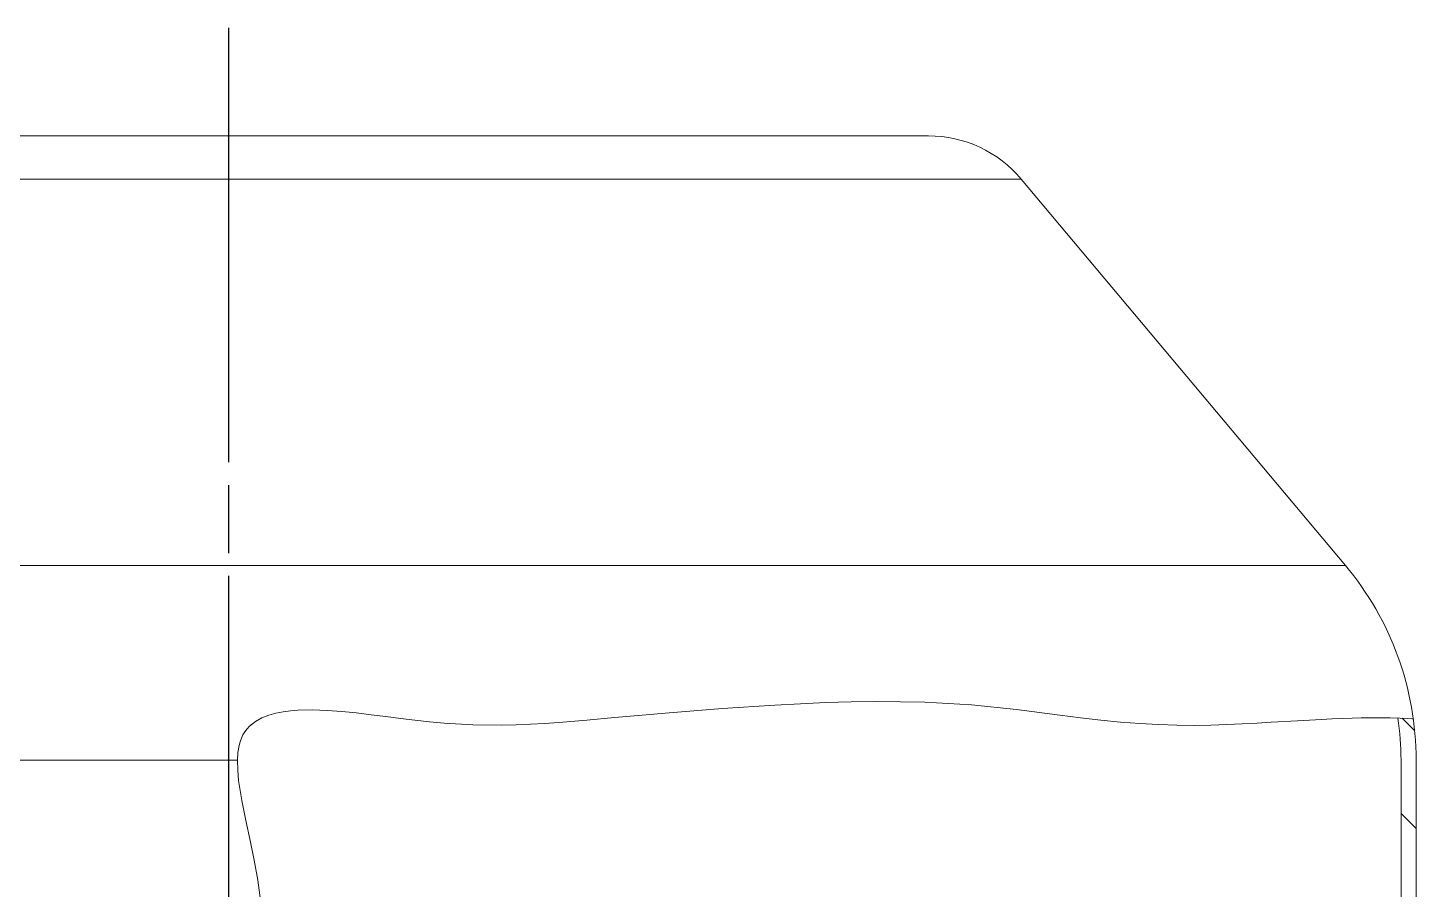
# Model space of a CAD drawing. Header units: millimetres. Extents: x 174875 to 182855, y -330615 to -324972.
# Drawn here: x 177797.6 to 177889.3, y -325613.9 to -325557 of the extents above; entities that cross this region are included whole.
import ezdxf

# ---------------------------------------------------------------- set-up
doc = ezdxf.new("R2010")
doc.units = ezdxf.units.MM
doc.header["$LTSCALE"] = 20
doc.layers.get('0').update_dxf_attribs({"lineweight": 15})
doc.layers.add('PDF_几何图形', color=7, linetype='Continuous')
doc.layers.add('实线', color=7, linetype='Continuous')

# ---------------------------------------------------------------- blocks, each defined once
blk = doc.blocks.new('Z$W@#0D7750773333335')
at = {"layer": 'PDF_几何图形', "lineweight": 18}
for points in [[(249.384, -77.266, -0.036638), (246.612, -77.469), (203.873, -77.469)], [(203.873, -78.469), (246.612, -78.469, 0.176318), (259.463, -73.792), (284.983, -52.377, 0.221564), (287.84, -46.251), (287.84, -46.093), (287.84, -45.62), (287.84, -44.836), (287.84, -43.745), (287.84, -42.356), (287.84, -40.677), (287.84, -38.72), (287.84, -36.499), (287.84, -34.028), (287.84, -31.325), (287.84, -28.408), (287.84, -25.297), (287.84, -22.013), (287.84, -18.579), (287.84, -15.018), (287.84, -11.354), (287.84, -7.613), (287.84, -3.819), (287.84, 0), (287.84, 3.819), (287.84, 7.613), (287.84, 11.354), (287.84, 15.018)]]:
    blk.add_lwpolyline(points, format="xyb", dxfattribs=at)
at = {"layer": 'PDF_几何图形', "lineweight": 13}
for points in [[(246.612, 14.197), (246.612, 9.3), (246.612, 4.366), (246.612, -0.585)], [(259.463, -73.792), (259.463, -73.634), (259.463, -73.16), (259.463, -72.374), (259.463, -71.277), (259.463, -69.875), (259.463, -68.175), (259.463, -66.182), (259.463, -63.905), (259.463, -61.355), (259.463, -58.543), (259.463, -55.479), (259.463, -52.179), (259.463, -48.654), (259.463, -44.921), (259.463, -40.996), (259.463, -36.896), (259.463, -32.637), (259.463, -28.239), (259.463, -23.719), (259.463, -19.099), (259.463, -14.396), (259.463, -9.632), (259.463, -4.826), (259.463, 0), (259.463, 4.826), (259.463, 9.632), (259.463, 14.396)], [(284.983, 13.879), (284.983, 9.972), (284.983, 6.007), (284.983, 2.006), (284.983, -2.006), (284.983, -6.007), (284.983, -9.972), (284.983, -13.879), (284.983, -17.704), (284.983, -21.426), (284.983, -25.022), (284.983, -28.47), (284.983, -31.752), (284.983, -34.848), (284.983, -37.739), (284.983, -40.408), (284.983, -42.841), (284.983, -45.022), (284.983, -46.938), (284.983, -48.58), (284.983, -49.936), (284.983, -50.999), (284.983, -51.763), (284.983, -52.223), (284.983, -52.377)]]:
    blk.add_lwpolyline(points, dxfattribs=at)
at = {"layer": 'PDF_几何图形', "lineweight": 18}
blk.add_lwpolyline([(249.332, -78.283), (249.339, -78.185), (249.356, -77.893), (249.379, -77.412), (249.398, -76.743), (249.406, -75.887), (249.395, -74.844), (249.381, -74.251), (249.36, -73.612), (249.332, -72.93), (249.297, -72.205), (249.21, -70.631), (249.107, -68.89), (249.052, -67.957), (249.001, -66.982), (248.955, -65.965), (248.921, -64.904), (248.906, -63.799), (248.916, -62.648), (248.952, -61.451), (249.019, -60.213), (249.116, -58.94), (249.242, -57.632), (249.395, -56.291), (249.569, -54.916), (249.941, -52.067), (250.257, -49.092), (250.433, -45.998), (250.474, -42.786), (250.452, -41.138), (250.406, -39.47), (250.337, -37.786), (250.249, -36.085), (250.021, -32.631), (249.738, -29.104), (249.582, -27.314), (249.418, -25.503), (249.251, -23.674), (249.096, -21.823), (249.03, -20.889), (248.977, -19.948), (248.94, -19), (248.922, -18.049), (248.948, -16.142), (249.058, -14.23), (249.143, -13.272), (249.247, -12.313), (249.365, -11.352), (249.489, -10.389), (249.61, -9.424), (249.723, -8.457), (249.82, -7.486), (249.89, -6.514), (249.924, -5.539), (249.902, -4.564), (249.864, -4.078), (249.801, -3.595), (249.708, -3.118), (249.576, -2.649), (249.396, -2.194), (249.158, -1.769), (249.014, -1.571), (248.853, -1.388), (248.675, -1.222), (248.479, -1.074), (248.27, -0.947), (248.05, -0.843), (247.82, -0.76), (247.583, -0.696), (247.101, -0.615), (246.612, -0.584), (245.934, -0.599), (245.264, -0.66), (244.598, -0.751), (243.937, -0.864), (242.62, -1.129), (241.307, -1.415), (239.992, -1.693), (238.675, -1.932), (237.355, -2.105)], dxfattribs=at)
at = {"layer": 'PDF_几何图形', "lineweight": 25}
for points in [[(258.78, 0), (230.077, 0)], [(264.777, 0), (260.279, 0)], [(294.979, 0), (291.231, 0), (287.482, 0), (266.277, 0)], [(242.088, -78.469), (243.088, -77.469)], [(248.543, -78.375), (249.373, -77.546)]]:
    blk.add_lwpolyline(points, dxfattribs=at)
blk = doc.blocks.new('英铄BN(A)S250系列-主视图')
at = {"layer": '实线'}
blk.add_blockref('Z$W@#0D7750773333335', (-1420.212, 23084.806), dxfattribs=at)

msp = doc.modelspace()

# ---------------------------------------------------------------- block references
at = {"rotation": 90}
msp.add_blockref('英铄BN(A)S250系列-主视图', (200895.648, -324431.792), dxfattribs=at)

doc.saveas('drawing.dxf')
